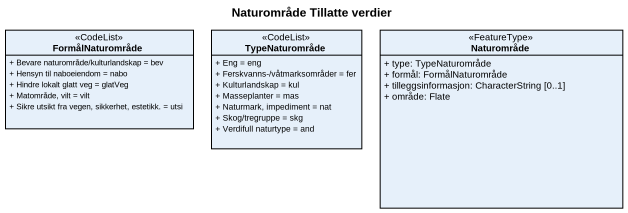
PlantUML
@startuml
title Naturområde Tillatte verdier
hide circle
hide empty members
skinparam classAttributeIconSize 0
class FormålNaturområde <<CodeList>> {
  + Bevare naturområde/kulturlandskap = bev
  + Hensyn til naboeiendom = nabo
  + Hindre lokalt glatt veg = glatVeg
  + Matområde, vilt = vilt
  + Sikre utsikt fra vegen, sikkerhet, estetikk. = utsi
}
class TypeNaturområde <<CodeList>> {
  + Eng = eng
  + Ferskvanns-/våtmarksområder = fer
  + Kulturlandskap = kul
  + Masseplanter = mas
  + Naturmark, impediment = nat
  + Skog/tregruppe = skg
  + Verdifull naturtype = and
}
class Naturområde <<FeatureType>> {
  + type: TypeNaturområde
  + formål: FormålNaturområde
  + tilleggsinformasjon: CharacterString [0..1]
  + område: Flate
}
@enduml
